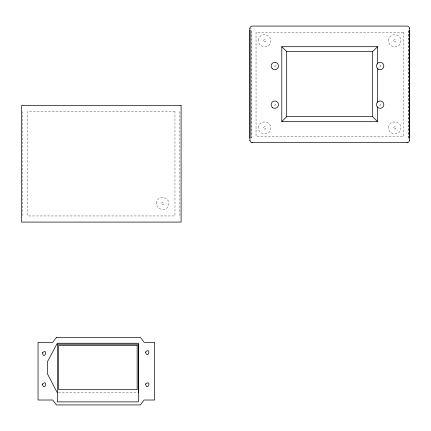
<?xml version="1.0" encoding="UTF-8"?>
<svg xmlns="http://www.w3.org/2000/svg" width="431" height="431" viewBox="0 0 431 431"><rect width="100%" height="100%" fill="white"/><g stroke="black" fill="none" stroke-linecap="round" stroke-linejoin="round"><path stroke-width="0.32" stroke-dasharray="2.15 1.62" d="M408.2 138.076L408.2 30.66M58.444 392.339L137.64 392.339M408.205 30.66L408.211 138.076M179.867 111.597L179.867 217.181M22.778 111.597L22.778 217.181M156.69 201.886C154.363 209.423 166.792 212.752 168.543 205.059C170.87 197.527 158.441 194.192 156.69 201.886M258.719 39.162C256.391 46.699 268.82 50.028 270.571 42.34C272.898 34.803 260.469 31.474 258.719 39.162M258.708 126.348C256.375 133.885 268.809 137.214 270.56 129.526C272.888 121.989 260.459 118.654 258.708 126.348M388.8 39.199C386.472 46.737 398.907 50.071 400.658 42.378C402.985 34.841 390.556 31.511 388.8 39.199M388.859 126.315C386.526 133.852 398.961 137.182 400.711 129.489C403.039 121.957 390.61 118.622 388.859 126.315M403.314 32.212L256.041 32.212L256.041 136.53L403.314 136.53L403.314 32.212M174.959 111.634L27.686 111.634L27.686 215.953L174.959 215.953L174.959 111.634M251.154 138.076L251.133 30.078L251.144 138.076M274.493 66.514A0.614 0.614 0 0 0 275.425 66.008A0.614 0.614 0 0 0 274.52 65.453A0.614 0.614 0 0 0 274.493 66.514M274.509 105.18A0.614 0.614 0 0 0 275.425 104.652A0.614 0.614 0 0 0 274.509 104.119A0.614 0.614 0 0 0 274.509 105.18M379.722 105.062A0.614 0.614 0 0 0 380.751 104.787A0.614 0.614 0 0 0 379.997 104.038A0.614 0.614 0 0 0 379.722 105.062M379.835 66.493A0.614 0.614 0 0 0 380.767 65.986A0.614 0.614 0 0 0 379.862 65.431A0.614 0.614 0 0 0 379.835 66.493M264.041 41.71A1.137 1.137 0 0 0 265.782 40.794A1.137 1.137 0 0 0 264.117 39.744A1.137 1.137 0 0 0 264.041 41.71M264.025 128.896A1.137 1.137 0 0 0 265.771 127.98A1.137 1.137 0 0 0 264.101 126.929A1.137 1.137 0 0 0 264.025 128.896M394.123 41.753A1.137 1.137 0 0 0 395.863 40.832A1.137 1.137 0 0 0 394.198 39.781A1.137 1.137 0 0 0 394.123 41.753M394.176 128.864A1.137 1.137 0 0 0 395.922 127.948A1.137 1.137 0 0 0 394.252 126.897A1.137 1.137 0 0 0 394.176 128.864M162.008 204.434A1.137 1.137 0 0 0 163.753 203.518A1.137 1.137 0 0 0 162.088 202.468A1.137 1.137 0 0 0 162.008 204.434"/><path stroke-width="0.65" d="M409.428 138.076L409.428 30.66M377.518 64.079L377.518 46.704L281.793 46.704L281.793 121.564L286.701 116.656L372.61 116.656L377.518 121.564L377.518 106.861M281.793 46.704L286.701 51.612L372.61 51.612L377.518 46.704M281.793 121.564L377.518 121.564M252.038 142.645L407.317 142.645M57.102 392.339L47.491 373.93L47.491 361.657L57.312 343.248L138.313 343.248L138.313 392.339M249.905 30.078L249.926 138.076M409.428 28.209L409.428 140.533M377.518 68.093L377.518 102.179M372.61 51.612L372.61 116.656M286.701 51.612L286.701 116.656M249.926 28.209L249.926 140.533M409.45 140.21A2.457 2.457 0 0 1 406.993 142.666M252.361 142.666A2.457 2.457 0 0 1 249.905 140.21M409.45 28.527A2.457 2.457 0 0 0 406.993 26.075L252.361 26.075A2.457 2.457 0 0 0 249.905 28.527M145.495 352.089C148 360.084 151.664 346.416 145.495 352.089M42.286 384.183C44.716 392.205 48.509 378.569 42.286 384.183M42.313 352.79C44.301 360.936 48.838 347.526 42.313 352.79M145.565 384.005C147.111 392.242 152.358 379.102 145.565 384.005M56.456 337.425L52.771 342.333L38.047 342.333L38.047 400.016L52.771 400.016L56.456 404.924L140.398 404.924L144.083 400.016L154.637 400.016L154.637 342.333L144.083 342.333L140.398 337.425L56.456 337.425M181.095 105.498L21.55 105.498L21.55 222.089L181.095 222.089L181.095 105.498M138.373 344.191L57.371 344.191L57.371 401.875L138.373 401.875L138.373 344.191M137.144 345.42L58.6 345.42L58.6 389.602L137.144 389.602L137.144 345.42M272.209 68.594A3.68 3.68 0 0 0 278.372 66.945A3.68 3.68 0 0 0 273.863 62.436A3.68 3.68 0 0 0 272.209 68.594M272.209 107.254A3.68 3.68 0 0 0 278.372 105.606A3.68 3.68 0 0 0 273.863 101.096A3.68 3.68 0 0 0 272.209 107.254M377.551 107.233A3.68 3.68 0 0 0 383.714 105.584A3.68 3.68 0 0 0 379.205 101.075A3.68 3.68 0 0 0 377.551 107.233M378.316 69.159A3.68 3.68 0 0 0 383.838 65.97A3.68 3.68 0 0 0 378.316 62.781A3.68 3.68 0 0 0 378.316 69.159"/></g></svg>
